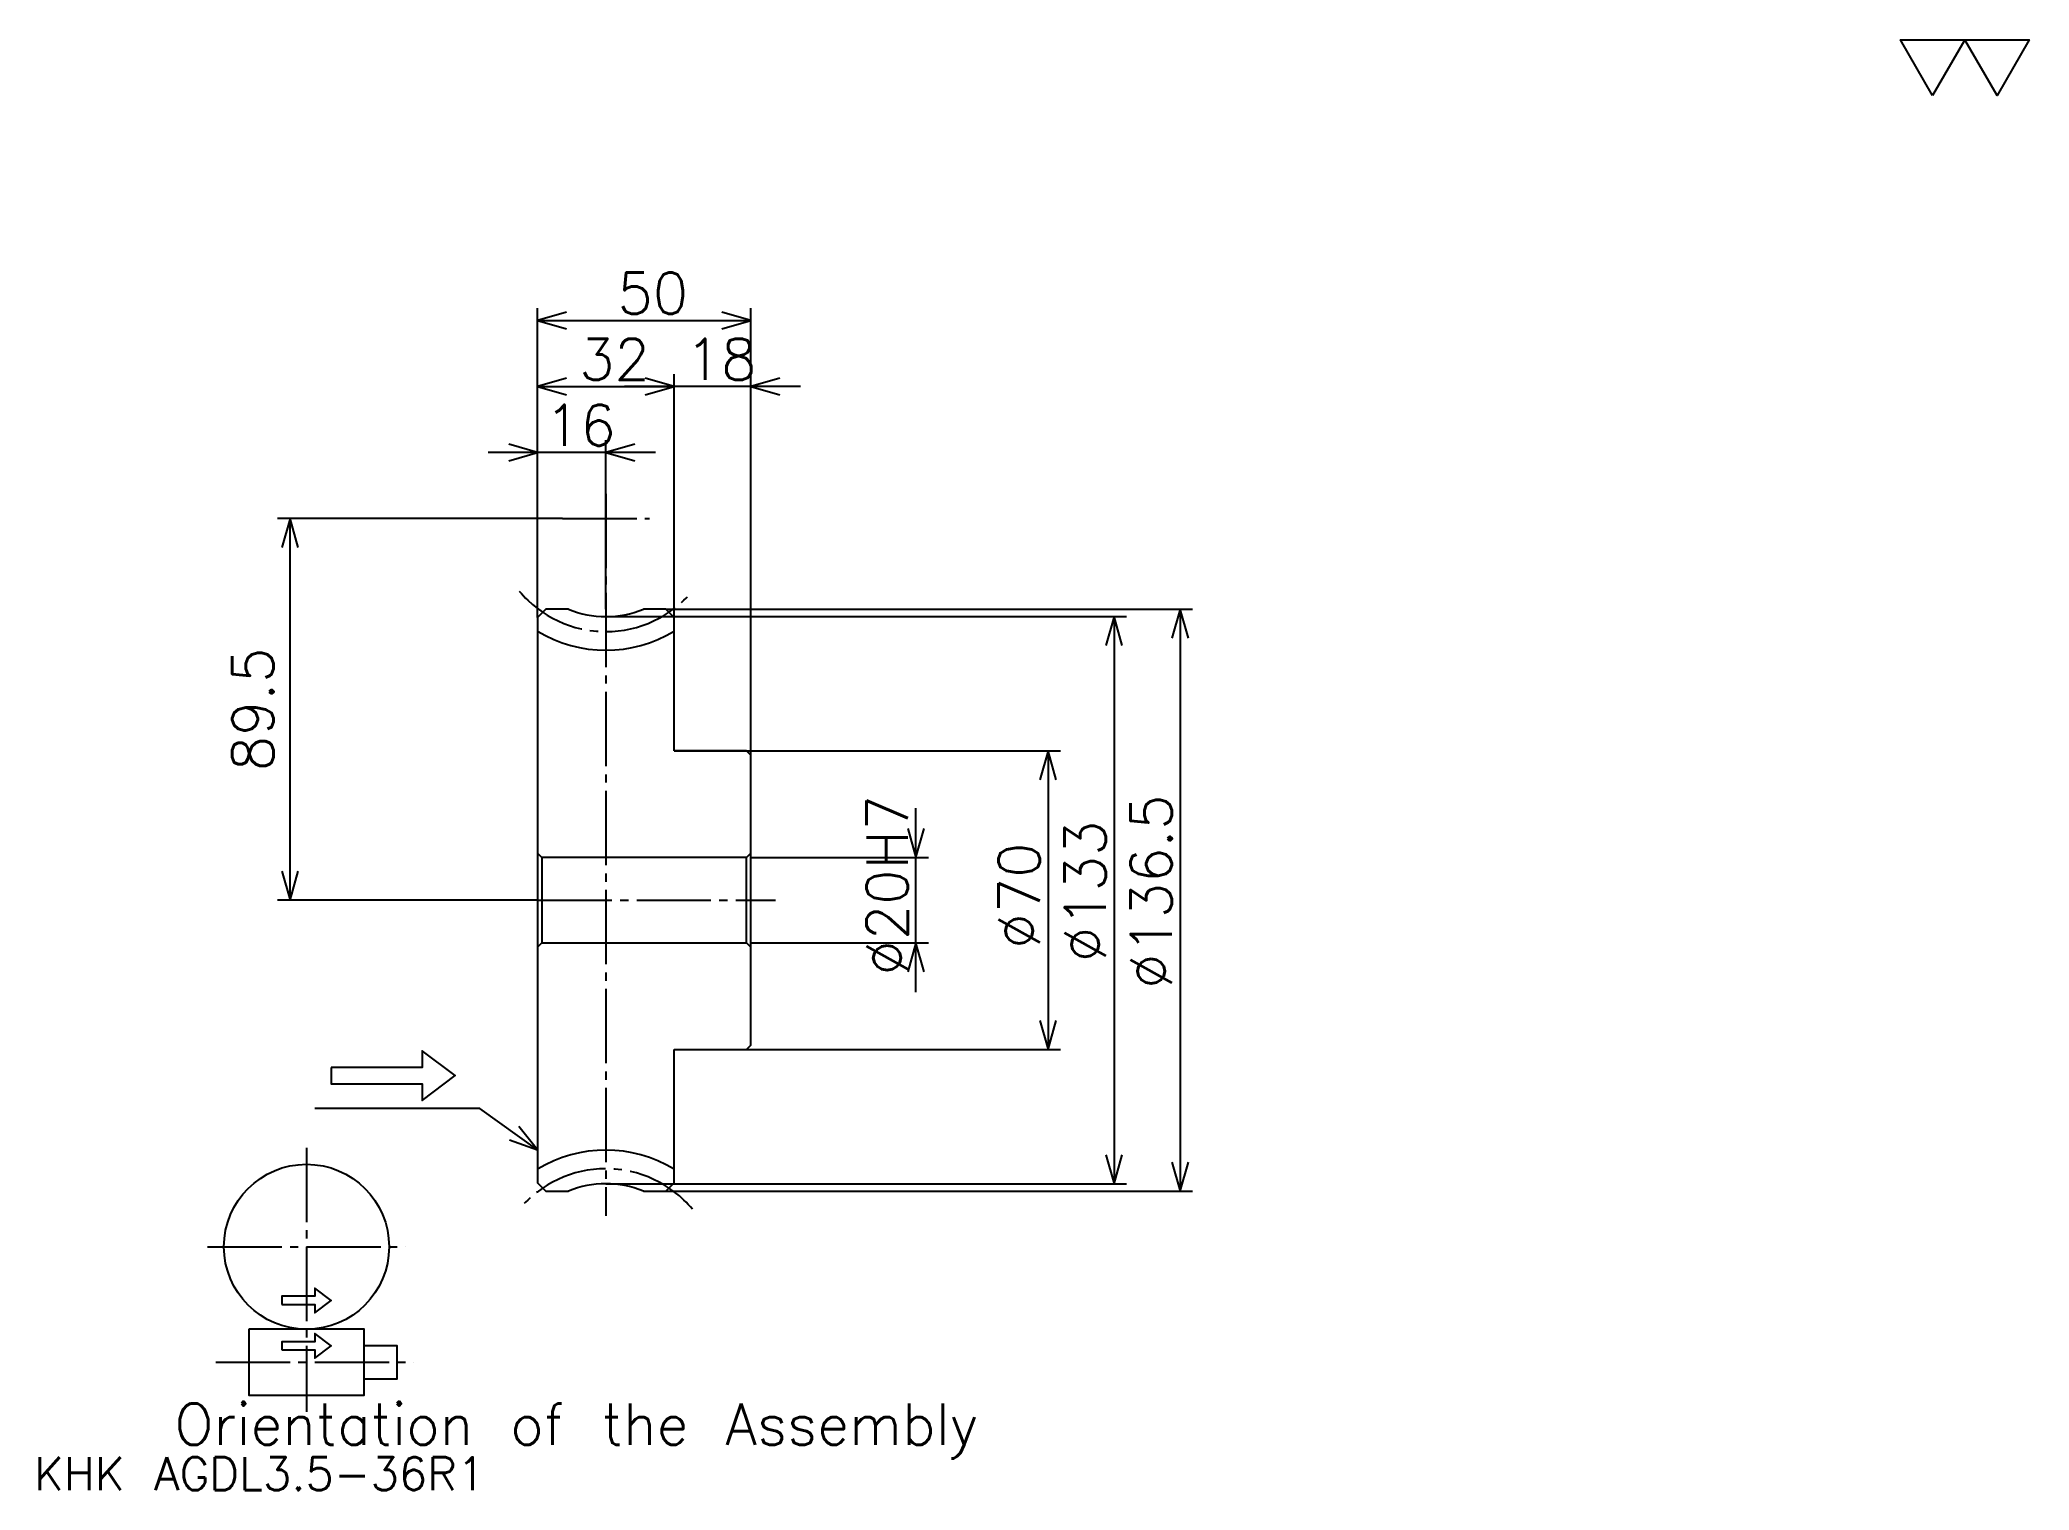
# Model space of a CAD drawing. Extents: x 21 to 487, y 21 to 361.
import ezdxf

# ---------------------------------------------------------------- set-up
doc = ezdxf.new("R2010")
doc.units = 0
doc.linetypes.add('DASHDOT', pattern=[23.225807, 17.419355, -1.935484, 1.935484, -1.935484])
doc.layers.get('0').update_dxf_attribs({"linetype": 'CONTINUOUS'})
doc.layers.add('DASHDOT', color=6, linetype='DASHDOT')
doc.styles.add('KANJI', font='TXT', dxfattribs={"bigfont": 'BIGFONT'})

msp = doc.modelspace()

# ---------------------------------------------------------------- linework, layer by layer
at = {"color": 5}
for p, q in [((137.419357, 227.927414), (137.419357, 298.532257)), ((137.419357, 295.629028), (187.419357, 295.629028)), ((187.419357, 227.927414), (187.419357, 298.532257)), ((137.419357, 280.145142), (169.419357, 280.145142)), ((199.032257, 280.145142), (157.806458, 280.145142)), ((169.419357, 227.927414), (169.419357, 283.048401)), ((153.419357, 227.927414), (153.419357, 267.564514)), ((165.032257, 264.661285), (125.806458, 264.661285)), ((143.225815, 249.177414), (76.451614, 249.177414)), ((79.354843, 159.677414), (79.354843, 249.177414)), ((137.419357, 225.991928), (137.419357, 227.927414)), ((153.419357, 226.177414), (187.419357, 226.177414)), ((167.483871, 227.927414), (187.419357, 227.927414)), ((169.419357, 225.991928), (169.419357, 227.927414)), ((187.419357, 227.927414), (290.967773, 227.927414)), ((187.419357, 193.677414), (187.419357, 227.927414)), ((187.419357, 226.177414), (275.483887, 226.177414)), ((272.580627, 226.177414), (272.580627, 93.177414)), ((288.064514, 227.927414), (288.064514, 91.427414)), ((169.419357, 194.677414), (187.419357, 194.677414)), ((187.419357, 194.677414), (260, 194.677414)), ((257.096771, 194.677414), (257.096771, 124.677414)), ((226.129028, 138.064514), (226.129028, 181.290314)), ((187.419357, 169.677414), (229.032257, 169.677414)), ((137.419357, 159.677414), (76.451614, 159.677414)), ((187.419357, 149.677414), (229.032257, 149.677414)), ((169.419357, 124.677414), (187.419357, 124.677414)), ((187.419357, 124.677414), (260, 124.677414)), ((153.419357, 93.177414), (187.419357, 93.177414)), ((167.483871, 91.427414), (187.419357, 91.427414)), ((187.419357, 93.177414), (275.483887, 93.177414)), ((187.419357, 91.427414), (290.967773, 91.427414))]:
    msp.add_line(p, q, dxfattribs=at)
at = {"color": 4}
for p, q in [((187.419357, 170.677414), (186.419357, 169.677414)), ((137.419357, 148.677414), (138.419357, 149.677414)), ((187.419357, 148.677414), (186.419357, 149.677414))]:
    msp.add_line(p, q, dxfattribs=at)
at = {"color": 7}
msp.add_lwpolyline([(464.516144, 348.387085), (456.967743, 361.470947), (487.161316, 361.470947), (479.612915, 348.387085), (472.064545, 361.470947), (464.516144, 348.387085)], dxfattribs=at)
at = {"color": 5}
for points in [[(144.193558, 297.564514), (137.419357, 295.629028), (144.193558, 293.693542)], [(180.645172, 293.693542), (187.419357, 295.629028), (180.645172, 297.564514)], [(144.193558, 282.080627), (137.419357, 280.145142), (144.193558, 278.209656)], [(162.645172, 278.209656), (169.419357, 280.145142), (162.645172, 282.080627)], [(162.645172, 278.209656), (169.419357, 280.145142), (162.645172, 282.080627)], [(194.193542, 282.080627), (187.419357, 280.145142), (194.193542, 278.209656)], [(130.645157, 262.7258), (137.419357, 264.661285), (130.645157, 266.596771)], [(160.193542, 266.596771), (153.419357, 264.661285), (160.193542, 262.7258)], [(81.290321, 242.403229), (79.354843, 249.177414), (77.419357, 242.403229)], [(274.516113, 219.403229), (272.580627, 226.177414), (270.645142, 219.403229)], [(290, 221.153229), (288.064514, 227.927414), (286.129028, 221.153229)], [(259.032257, 187.903229), (257.096771, 194.677414), (255.161285, 187.903229)], [(224.193542, 176.451599), (226.129028, 169.677414), (228.064514, 176.451599)], [(77.419357, 166.451614), (79.354843, 159.677414), (81.290321, 166.451614)], [(228.064514, 142.903229), (226.129028, 149.677414), (224.193542, 142.903229)], [(255.161285, 131.451599), (257.096771, 124.677414), (259.032257, 131.451599)], [(89.032257, 120.459671), (89.032257, 116.588699), (110.322586, 116.588699), (110.322586, 112.717735), (118.064514, 118.524185), (110.322586, 124.330643), (110.322586, 120.459671), (89.032257, 120.459671)], [(137.419357, 101.104828), (123.870972, 110.782257), (85.161293, 110.782257)], [(130.781998, 103.467285), (137.419357, 101.104828), (133.031952, 106.617218)], [(270.645142, 99.951607), (272.580627, 93.177414), (274.516113, 99.951607)], [(286.129028, 98.201607), (288.064514, 91.427414), (290, 98.201607)], [(77.419357, 64.838707), (85.161293, 64.838707), (85.161293, 62.903221), (89.032257, 65.80645), (85.161293, 68.709671), (85.161293, 66.774185), (77.419357, 66.774185), (77.419357, 64.838707)], [(69.677422, 59.032249), (69.677422, 43.548378), (96.7742, 43.548378), (96.7742, 59.032249), (69.677422, 59.032249)], [(77.419357, 54.193542), (85.161293, 54.193542), (85.161293, 52.258057), (89.032257, 55.161285), (85.161293, 58.064514), (85.161293, 56.129028), (77.419357, 56.129028), (77.419357, 54.193542)], [(96.7742, 47.41935), (104.516129, 47.41935), (104.516129, 55.161285), (96.7742, 55.161285)]]:
    msp.add_lwpolyline(points, dxfattribs=at)
at = {"color": 4}
for points in [[(144.619507, 227.927414), (139.354843, 227.927414), (137.419357, 225.991928), (137.419357, 148.677414)], [(169.419357, 194.677414), (169.419357, 225.991928), (167.483871, 227.927414), (162.219208, 227.927414)], [(169.419357, 124.677414), (186.419357, 124.677414), (187.419357, 125.677414), (187.419357, 193.677414), (186.419357, 194.677414), (169.419357, 194.677414)], [(137.419357, 170.677414), (138.419357, 169.677414), (138.419357, 149.677414), (186.419357, 149.677414), (186.419357, 169.677414), (138.419357, 169.677414)], [(137.419357, 148.677414), (137.419357, 93.3629), (139.354843, 91.427414), (144.619507, 91.427414)], [(162.219208, 91.427414), (167.483871, 91.427414), (169.419357, 93.3629), (169.419357, 124.677414)]]:
    msp.add_lwpolyline(points, dxfattribs=at)
at = {"color": 5}
msp.add_circle((83.225807, 78.387093), 19.354839, dxfattribs=at)
at = {"color": 4}
for centre, radius, start, end in [((153.419357, 249.177414), 23, 247.50501703, 292.49498297), ((153.419357, 249.177414), 30.875, 238.78716471, 301.21283529), ((153.419357, 70.177414), 30.875, 58.78716471, 121.21283529), ((153.419357, 70.177414), 23, 67.50501703, 112.49498297)]:
    msp.add_arc(centre, radius, start, end, dxfattribs=at)
at = {"layer": 'DASHDOT', "color": 7}
for p, q in [((153.419357, 254.983856), (153.419357, 85.620964)), ((143.225815, 249.177414), (163.6129, 249.177414)), ((137.419357, 159.677414), (193.2258, 159.677414)), ((83.225807, 101.6129), (83.225807, 39.677414)), ((60, 78.387093), (106.451614, 78.387093)), ((61.935486, 51.290314), (108.3871, 51.290314))]:
    msp.add_line(p, q, dxfattribs=at)
for centre, start, end in [((153.419357, 249.177414), 220.00000449, 319.99999551), ((153.419357, 70.177414), 40.00000449, 139.99999551)]:
    msp.add_arc(centre, 26.5, start, end, dxfattribs=at)

# ---------------------------------------------------------------- texts
at = {"color": 7, "style": 'KANJI'}
for s, height, p in [('50', 9.677419, (156.129028, 297.177429)), ('32', 9.677419, (147.129028, 281.693542)), ('18', 9.677419, (172.129028, 281.693542)), ('16', 9.677419, (139.129028, 266.209656)), ('Orientation of the Assembly', 9.67742, (52.258064, 31.935478)), ('KHK AGDL3.5-36R1', 7.741935, (19.354839, 21.290323))]:
    msp.add_text(s, height=height, dxfattribs=at).set_placement(p)
for s, p in [('89.5', (75.483871, 189.911285)), ('%%c20H7', (224.193542, 142.016129)), ('%%c136.5', (286.129028, 138.870972)), ('%%c133', (270.645142, 145.161285)), ('%%c70', (255.161285, 148.306442))]:
    msp.add_text(s, height=9.677419, rotation=90, dxfattribs=at).set_placement(p)

doc.saveas('drawing.dxf')
